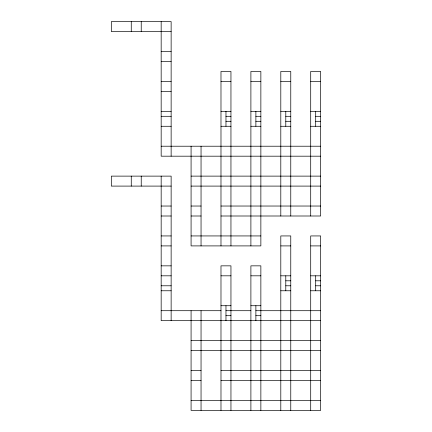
<?xml version="1.0" encoding="UTF-8"?>
<svg xmlns="http://www.w3.org/2000/svg" width="432" height="432" viewBox="0 0 432 432"><rect width="100%" height="100%" fill="white"/><g stroke="black" fill="none" stroke-linecap="round" stroke-linejoin="round"><path stroke-width="0.65" d="M171.137 31.568L111.321 31.568L111.321 21.6L171.137 21.6L171.137 156.184M161.168 51.505L171.137 51.505M161.168 61.479L171.137 61.479M161.168 81.416L171.137 81.416M220.984 81.416L230.953 81.416M250.895 81.416L260.863 81.416M280.8 81.416L290.768 81.416M310.705 81.416L320.679 81.416M161.168 91.384L171.137 91.384M161.168 111.321L171.137 111.321M220.984 111.321L230.953 111.321M250.895 111.321L260.863 111.321M280.8 111.321L290.768 111.321M310.705 111.321L320.679 111.321M161.168 116.305L171.137 116.305M225.968 116.305L230.953 116.305M255.879 116.305L260.863 116.305M285.784 116.305L290.768 116.305M315.695 116.305L320.679 116.305M225.968 121.295L230.953 121.295M255.879 121.295L260.863 121.295M285.784 121.295L290.768 121.295M315.695 121.295L320.679 121.295M161.168 126.279L171.137 126.279M220.984 126.279L230.953 126.279M250.895 126.279L260.863 126.279M280.8 126.279L290.768 126.279M310.705 126.279L320.679 126.279M161.168 146.216L320.679 146.216M320.679 156.184L161.168 156.184L161.168 21.6M191.079 176.121L320.679 176.121M171.137 186.095L111.321 186.095L111.321 176.121L171.137 176.121L171.137 320.679M191.079 186.095L320.679 186.095M161.168 206.032L171.137 206.032M191.079 206.032L201.047 206.032M220.984 206.032L320.679 206.032M161.168 216L171.137 216M191.079 216L201.047 216M220.984 216L320.679 216L320.679 71.447L310.705 71.447L310.705 216M161.168 235.937L171.137 235.937M191.079 235.937L260.863 235.937M161.168 245.905L171.137 245.905M280.8 245.905L290.768 245.905M310.705 245.905L320.679 245.905M161.168 265.847L171.137 265.847M161.168 275.816L171.137 275.816M220.984 275.816L230.953 275.816M250.895 275.816L260.863 275.816M280.8 275.816L290.768 275.816M310.705 275.816L320.679 275.816M285.784 280.8L290.768 280.8M315.695 280.8L320.679 280.8M161.168 285.784L171.137 285.784M285.784 285.784L290.768 285.784M315.695 285.784L320.679 285.784M161.168 290.768L171.137 290.768M280.8 290.768L290.768 290.768M310.705 290.768L320.679 290.768M220.984 305.721L230.953 305.721M250.895 305.721L260.863 305.721M161.168 310.705L220.984 310.705M225.968 310.705L250.895 310.705M255.879 310.705L320.679 310.705M225.968 315.695L230.953 315.695M255.879 315.695L260.863 315.695M320.679 320.679L161.168 320.679L161.168 176.121M191.079 340.616L320.679 340.616M191.079 350.584L320.679 350.584M191.079 370.521L201.047 370.521M220.984 370.521L320.679 370.521M191.079 380.495L201.047 380.495M220.984 380.495L320.679 380.495M191.079 400.432L320.679 400.432M315.695 111.321L315.695 126.279M315.695 275.816L315.695 290.768M310.705 410.4L310.705 235.937L320.679 235.937L320.679 410.4L191.079 410.4L191.079 310.705M290.768 216L290.768 71.447L280.8 71.447L280.8 216M290.768 410.4L290.768 235.937L280.8 235.937L280.8 410.4M285.784 111.321L285.784 126.279M285.784 275.816L285.784 290.768M260.863 410.4L260.863 265.847L250.895 265.847L250.895 410.4M255.879 111.321L255.879 126.279M255.879 305.721L255.879 320.679M250.895 245.905L250.895 71.447L260.863 71.447L260.863 245.905L191.079 245.905L191.079 146.216M230.953 245.905L230.953 71.447L220.984 71.447L220.984 245.905M230.953 410.4L230.953 265.847L220.984 265.847L220.984 410.4M225.968 111.321L225.968 126.279M225.968 305.721L225.968 320.679M201.047 146.216L201.047 245.905M201.047 310.705L201.047 410.4M141.232 21.6L141.232 31.568M141.232 176.121L141.232 186.095M131.263 21.6L131.263 31.568M131.263 176.121L131.263 186.095"/></g></svg>
